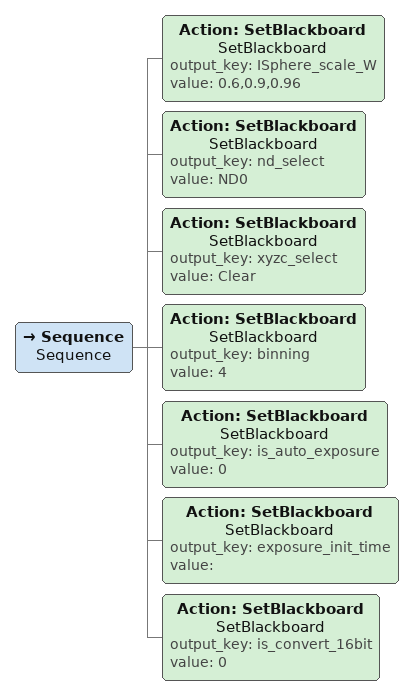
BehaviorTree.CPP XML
<Sequence name="Sequence">
 <Action name="SetBlackboard" ID="SetBlackboard" output_key="ISphere_scale_W" value="0.6,0.9,0.96"/>
 <Action name="SetBlackboard" ID="SetBlackboard" output_key="nd_select" value="ND0"/>
 <Action name="SetBlackboard" ID="SetBlackboard" output_key="xyzc_select" value="Clear"/>
 <Action name="SetBlackboard" ID="SetBlackboard" output_key="binning" value="4"/>
 <Action name="SetBlackboard" ID="SetBlackboard" output_key="is_auto_exposure" value="0"/>
 <Action name="SetBlackboard" ID="SetBlackboard" output_key="exposure_init_time" value=""/>
 <Action name="SetBlackboard" ID="SetBlackboard" output_key="is_convert_16bit" value="0"/>
</Sequence>
